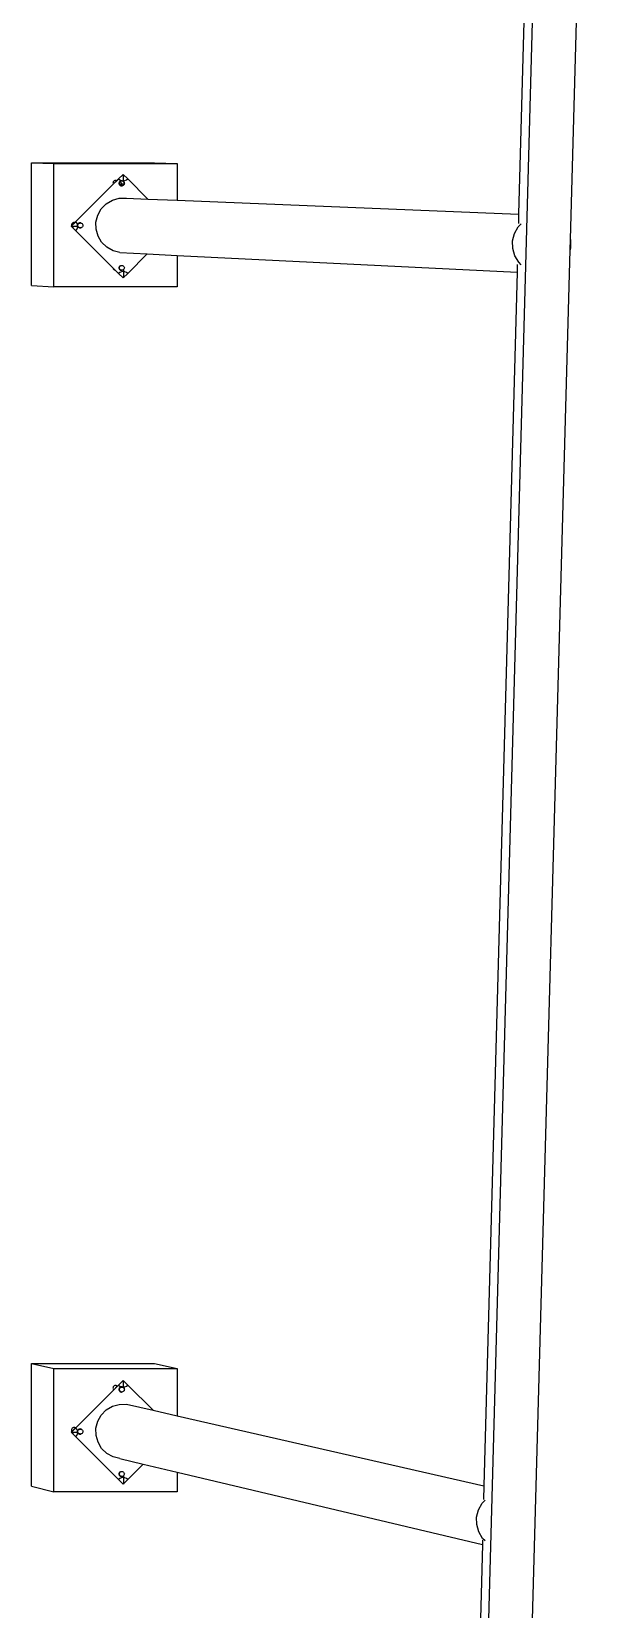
# Model space of a CAD drawing. Extents: x -1616 to 1629, y -1713 to 1708.
# Drawn here: x 1028.2 to 1121.3, y -271.9 to -15.7 of the extents above; entities that cross this region are included whole.
import ezdxf

# ---------------------------------------------------------------- set-up
doc = ezdxf.new("R2010")
doc.units = 0
doc.header["$MEASUREMENT"] = 0
doc.layers.get('0').update_dxf_attribs({"linetype": 'CONTINUOUS'})

msp = doc.modelspace()

# ---------------------------------------------------------------- linework, layer by layer
for p, q in [((1069.44, -1485.48), (1116.43, 240.58)), ((1115.66, -49.45), (1121.34, 158.03)), ((1112.66, 153.86), (1107.25, -45.32)), ((1028.2, -36.97), (1048.15, -36.97)), ((1028.2, -56.91), (1028.2, -36.97)), ((1028.2, -36.97), (1031.81, -37.1)), ((1031.81, -37.1), (1051.83, -37.1)), ((1031.81, -57.11), (1031.81, -37.1)), ((1048.15, -36.97), (1051.83, -37.1)), ((1051.83, -37.1), (1051.83, -43.05)), ((1035.38, -46.53), (1041.45, -40.46)), ((1035.41, -46.53), (1041.46, -40.47)), ((1041.42, -40.16), (1041.4, -40.27)), ((1041.4, -40.27), (1041.42, -40.38)), ((1041.46, -40.06), (1041.42, -40.16)), ((1041.42, -40.38), (1041.45, -40.46)), ((1041.45, -40.46), (1042.04, -39.86)), ((1041.45, -40.46), (1041.46, -40.47)), ((1041.46, -40.47), (1042.07, -39.86)), ((1041.53, -39.98), (1041.46, -40.06)), ((1041.61, -39.91), (1041.53, -39.98)), ((1041.71, -39.87), (1041.61, -39.91)), ((1041.82, -39.85), (1041.71, -39.87)), ((1041.93, -39.87), (1041.82, -39.85)), ((1041.82, -39.85), (1042.04, -39.86)), ((1041.95, -39.88), (1041.93, -39.87)), ((1042.04, -39.86), (1042.31, -39.6)), ((1042.04, -39.86), (1042.07, -39.86)), ((1042.07, -39.86), (1042.32, -39.61)), ((1042.31, -39.6), (1043.05, -38.86)), ((1042.31, -39.6), (1042.32, -39.61)), ((1042.31, -39.6), (1042.33, -39.6)), ((1042.32, -39.61), (1042.33, -39.6)), ((1042.33, -39.6), (1043.06, -38.87)), ((1042.33, -39.6), (1042.55, -39.77)), ((1042.4, -40.2), (1042.39, -40.31)), ((1042.39, -40.31), (1042.4, -40.42)), ((1042.44, -40.1), (1042.4, -40.2)), ((1042.41, -40.21), (1042.4, -40.32)), ((1042.4, -40.32), (1042.41, -40.43)), ((1042.4, -40.42), (1042.44, -40.52)), ((1042.45, -40.11), (1042.41, -40.21)), ((1042.41, -40.32), (1042.43, -40.21)), ((1042.43, -40.42), (1042.41, -40.32)), ((1042.41, -40.43), (1042.45, -40.53)), ((1042.43, -40.21), (1042.47, -40.12)), ((1042.47, -40.52), (1042.43, -40.42)), ((1042.51, -40.01), (1042.44, -40.1)), ((1042.44, -40.52), (1042.51, -40.6)), ((1042.52, -40.02), (1042.45, -40.11)), ((1042.45, -40.53), (1042.51, -40.6)), ((1042.46, -40.32), (1042.48, -40.22)), ((1042.48, -40.42), (1042.46, -40.32)), ((1042.47, -40.12), (1042.53, -40.03)), ((1042.52, -40.59), (1042.47, -40.52)), ((1042.48, -40.22), (1042.52, -40.12)), ((1042.52, -40.52), (1042.48, -40.42)), ((1042.6, -39.95), (1042.51, -40.01)), ((1042.52, -40.59), (1042.51, -40.6)), ((1042.51, -40.6), (1042.52, -40.61)), ((1042.52, -40.12), (1042.56, -40.06)), ((1042.55, -40.56), (1042.52, -40.52)), ((1042.52, -40.59), (1042.55, -40.56)), ((1042.53, -40.6), (1042.52, -40.59)), ((1042.52, -40.61), (1042.61, -40.68)), ((1042.52, -40.61), (1042.52, -40.61)), ((1042.53, -40.03), (1042.61, -39.97)), ((1042.53, -40.03), (1042.56, -40.06)), ((1042.61, -40.67), (1042.53, -40.6)), ((1042.55, -39.77), (1042.8, -39.87)), ((1042.55, -40.56), (1042.81, -40.31)), ((1042.58, -40.6), (1042.55, -40.56)), ((1042.56, -40.06), (1042.58, -40.04)), ((1042.56, -40.06), (1042.81, -40.31)), ((1042.58, -40.04), (1042.67, -39.97)), ((1042.67, -40.67), (1042.58, -40.6)), ((1042.7, -39.91), (1042.6, -39.95)), ((1042.61, -39.97), (1042.71, -39.93)), ((1042.71, -40.71), (1042.61, -40.67)), ((1042.61, -40.68), (1042.71, -40.72)), ((1042.67, -39.97), (1042.76, -39.93)), ((1042.76, -40.71), (1042.67, -40.67)), ((1042.81, -39.89), (1042.7, -39.91)), ((1042.71, -39.93), (1042.82, -39.92)), ((1042.82, -40.72), (1042.71, -40.71)), ((1042.71, -40.72), (1042.82, -40.73)), ((1042.76, -39.93), (1042.85, -39.92)), ((1042.83, -40.72), (1042.76, -40.71)), ((1042.8, -39.87), (1043.08, -39.91)), ((1042.91, -39.91), (1042.81, -39.89)), ((1043.1, -40.6), (1042.81, -40.31)), ((1042.82, -39.92), (1042.87, -39.92)), ((1042.82, -39.92), (1042.85, -39.92)), ((1042.82, -40.72), (1042.82, -40.32)), ((1042.82, -40.72), (1042.87, -40.72)), ((1042.83, -40.72), (1042.82, -40.72)), ((1042.82, -40.73), (1042.92, -40.72)), ((1042.82, -40.72), (1042.82, -40.72)), ((1042.82, -40.73), (1042.82, -40.72)), ((1042.92, -40.71), (1042.83, -40.72)), ((1042.87, -40.72), (1042.83, -40.72)), ((1042.85, -39.92), (1042.92, -39.93)), ((1042.85, -39.92), (1042.87, -39.92)), ((1042.87, -39.92), (1042.97, -39.93)), ((1042.97, -40.71), (1042.87, -40.72)), ((1043.01, -39.95), (1042.91, -39.91)), ((1042.92, -39.93), (1043.02, -39.97)), ((1043.01, -40.67), (1042.92, -40.71)), ((1042.92, -40.72), (1043.02, -40.68)), ((1042.97, -39.93), (1043.02, -39.95)), ((1043.07, -40.67), (1042.97, -40.71)), ((1043.02, -39.95), (1043.01, -39.95)), ((1043.1, -40.6), (1043.01, -40.67)), ((1043.1, -40.01), (1043.02, -39.95)), ((1043.02, -39.95), (1043.07, -39.97)), ((1043.02, -39.97), (1043.1, -40.03)), ((1043.02, -40.68), (1043.11, -40.61)), ((1043.05, -38.86), (1043.06, -38.87)), ((1043.05, -38.86), (1043.08, -38.86)), ((1043.06, -38.87), (1043.08, -38.86)), ((1043.07, -39.97), (1043.15, -40.04)), ((1043.15, -40.6), (1043.07, -40.67)), ((1043.08, -38.86), (1043.82, -39.6)), ((1043.08, -38.86), (1043.08, -39.9)), ((1043.08, -39.91), (1043.35, -39.87)), ((1043.17, -40.1), (1043.1, -40.01)), ((1043.1, -40.03), (1043.16, -40.12)), ((1043.1, -40.6), (1043.17, -40.52)), ((1043.18, -40.11), (1043.11, -40.02)), ((1043.11, -40.61), (1043.18, -40.53)), ((1043.15, -40.04), (1043.21, -40.12)), ((1043.21, -40.52), (1043.15, -40.6)), ((1043.16, -40.12), (1043.2, -40.21)), ((1043.21, -40.2), (1043.17, -40.1)), ((1043.17, -40.52), (1043.2, -40.43)), ((1043.22, -40.21), (1043.18, -40.11)), ((1043.18, -40.53), (1043.22, -40.43)), ((1043.2, -40.21), (1043.22, -40.32)), ((1043.22, -40.32), (1043.2, -40.42)), ((1043.2, -40.42), (1043.21, -40.42)), ((1043.2, -40.43), (1043.2, -40.42)), ((1043.21, -40.12), (1043.25, -40.22)), ((1043.22, -40.31), (1043.21, -40.2)), ((1043.21, -40.42), (1043.22, -40.31)), ((1043.25, -40.42), (1043.21, -40.52)), ((1043.23, -40.32), (1043.22, -40.21)), ((1043.22, -40.43), (1043.23, -40.32)), ((1043.22, -40.43), (1043.22, -40.43)), ((1043.25, -40.22), (1043.27, -40.32)), ((1043.27, -40.32), (1043.25, -40.42)), ((1043.35, -39.87), (1043.6, -39.77)), ((1043.6, -39.77), (1043.82, -39.6)), ((1043.82, -39.6), (1047.08, -42.86)), ((1040.32, -43.64), (1041.32, -43.04)), ((1041.32, -43.04), (1042.44, -42.73)), ((1042.44, -42.73), (1043.6, -42.72)), ((1043.6, -42.72), (1047.08, -42.86)), ((1047.08, -42.86), (1051.83, -43.05)), ((1051.83, -43.05), (1107.25, -45.32)), ((1038.66, -46.61), (1038.94, -45.48)), ((1038.94, -45.48), (1039.51, -44.47)), ((1039.51, -44.47), (1040.32, -43.64)), ((1107.25, -45.32), (1107.21, -46.85)), ((1034.64, -47.27), (1034.7, -47.21)), ((1035.38, -48.01), (1034.64, -47.27)), ((1034.64, -47.27), (1034.66, -47.27)), ((1034.66, -47.27), (1034.71, -47.23)), ((1035.41, -48.01), (1034.66, -47.27)), ((1034.66, -47.27), (1035.67, -47.27)), ((1034.7, -47), (1034.68, -47.1)), ((1034.68, -47.1), (1034.7, -47.21)), ((1034.7, -47.21), (1035.21, -46.7)), ((1034.74, -46.9), (1034.7, -47)), ((1034.71, -47.23), (1034.7, -47.21)), ((1034.7, -47.21), (1034.7, -47.21)), ((1034.71, -47.23), (1035.22, -46.71)), ((1034.81, -46.81), (1034.74, -46.9)), ((1034.89, -46.74), (1034.81, -46.81)), ((1034.99, -46.7), (1034.89, -46.74)), ((1035.1, -46.69), (1034.99, -46.7)), ((1035.21, -46.7), (1035.1, -46.69)), ((1035.1, -46.69), (1035.21, -46.69)), ((1035.21, -46.69), (1035.38, -46.53)), ((1035.21, -46.69), (1035.24, -46.69)), ((1035.21, -46.7), (1035.21, -46.69)), ((1035.22, -46.71), (1035.21, -46.7)), ((1035.21, -46.7), (1035.21, -46.7)), ((1035.22, -46.71), (1035.24, -46.69)), ((1035.24, -46.69), (1035.39, -46.54)), ((1035.39, -46.54), (1035.38, -46.53)), ((1035.38, -46.53), (1035.41, -46.53)), ((1035.38, -48.01), (1035.41, -48.01)), ((1041.41, -54.04), (1035.38, -48.01)), ((1035.39, -46.54), (1035.41, -46.53)), ((1035.57, -46.74), (1035.41, -46.53)), ((1035.41, -48.01), (1035.57, -47.79)), ((1042.33, -54.94), (1035.41, -48.01)), ((1035.68, -47), (1035.57, -46.74)), ((1035.57, -47.79), (1035.68, -47.54)), ((1035.66, -47.04), (1035.65, -47.14)), ((1035.65, -47.14), (1035.66, -47.25)), ((1035.71, -46.94), (1035.66, -47.04)), ((1035.66, -47.15), (1035.68, -47.04)), ((1035.68, -47.25), (1035.66, -47.15)), ((1035.66, -47.25), (1035.67, -47.27)), ((1035.67, -47.27), (1035.68, -47.27)), ((1035.67, -47.27), (1035.71, -47.35)), ((1035.72, -46.94), (1035.68, -47.03)), ((1035.68, -47.03), (1035.68, -47)), ((1035.71, -47.27), (1035.68, -47.03)), ((1035.68, -47.03), (1035.68, -47.04)), ((1035.68, -47.25), (1035.68, -47.26)), ((1035.68, -47.25), (1035.71, -47.32)), ((1035.68, -47.26), (1035.71, -47.32)), ((1035.68, -47.27), (1035.69, -47.27)), ((1035.68, -47.54), (1035.71, -47.32)), ((1035.69, -47.27), (1035.71, -47.27)), ((1035.77, -46.85), (1035.71, -46.94)), ((1035.71, -47.15), (1035.73, -47.04)), ((1035.73, -47.25), (1035.71, -47.15)), ((1035.71, -47.32), (1035.71, -47.27)), ((1035.71, -47.32), (1035.72, -47.36)), ((1035.72, -47.35), (1035.71, -47.32)), ((1035.71, -47.32), (1035.71, -47.32)), ((1035.71, -47.35), (1035.76, -47.43)), ((1035.72, -46.94), (1035.78, -46.86)), ((1035.77, -47.42), (1035.72, -47.35)), ((1035.72, -47.36), (1035.78, -47.44)), ((1035.73, -47.04), (1035.77, -46.95)), ((1035.77, -47.35), (1035.73, -47.25)), ((1035.76, -47.43), (1035.77, -47.43)), ((1035.77, -46.95), (1035.81, -46.89)), ((1035.8, -47.39), (1035.77, -47.35)), ((1035.77, -47.42), (1035.8, -47.39)), ((1035.78, -47.43), (1035.77, -47.42)), ((1035.77, -47.43), (1035.77, -47.44)), ((1035.77, -47.44), (1035.86, -47.51)), ((1035.87, -46.79), (1035.78, -46.85)), ((1035.78, -46.86), (1035.86, -46.8)), ((1035.78, -46.85), (1035.78, -46.86)), ((1035.78, -46.86), (1035.81, -46.89)), ((1035.86, -47.49), (1035.78, -47.43)), ((1035.78, -47.44), (1035.87, -47.51)), ((1035.83, -47.43), (1035.8, -47.39)), ((1035.81, -46.89), (1035.83, -46.86)), ((1035.83, -46.86), (1035.92, -46.8)), ((1035.92, -47.5), (1035.83, -47.43)), ((1035.86, -46.8), (1035.96, -46.76)), ((1035.96, -47.53), (1035.86, -47.49)), ((1035.86, -47.51), (1035.96, -47.55)), ((1035.97, -46.75), (1035.87, -46.79)), ((1035.97, -47.55), (1035.87, -47.51)), ((1035.92, -46.8), (1036.01, -46.76)), ((1036.01, -47.54), (1035.92, -47.5)), ((1035.96, -46.76), (1036.07, -46.74)), ((1036.07, -47.55), (1035.96, -47.53)), ((1035.96, -47.55), (1035.96, -47.55)), ((1035.96, -47.55), (1036.07, -47.56)), ((1036.08, -46.73), (1035.97, -46.75)), ((1035.97, -47.55), (1036.08, -47.56)), ((1036.01, -46.76), (1036.1, -46.75)), ((1036.08, -47.54), (1036.01, -47.54)), ((1036.07, -46.74), (1036.12, -46.74)), ((1036.07, -46.74), (1036.1, -46.75)), ((1036.08, -47.54), (1036.07, -47.55)), ((1036.07, -47.55), (1036.07, -47.54)), ((1036.07, -47.55), (1036.12, -47.55)), ((1036.07, -47.55), (1036.07, -47.55)), ((1036.07, -47.56), (1036.17, -47.55)), ((1036.07, -47.56), (1036.07, -47.55)), ((1036.19, -46.75), (1036.08, -46.73)), ((1036.12, -47.55), (1036.08, -47.54)), ((1036.08, -47.56), (1036.19, -47.55)), ((1036.1, -46.75), (1036.12, -46.74)), ((1036.12, -46.74), (1036.22, -46.76)), ((1036.22, -47.54), (1036.12, -47.55)), ((1036.17, -47.55), (1036.19, -47.54)), ((1036.22, -46.76), (1036.19, -46.75)), ((1036.19, -47.55), (1036.29, -47.51)), ((1036.22, -46.76), (1036.32, -46.8)), ((1036.22, -46.76), (1036.22, -46.76)), ((1036.29, -47.51), (1036.22, -47.54)), ((1036.32, -47.5), (1036.29, -47.51)), ((1036.29, -47.51), (1036.29, -47.51)), ((1036.32, -46.8), (1036.4, -46.86)), ((1036.4, -47.43), (1036.32, -47.5)), ((1036.4, -46.86), (1036.46, -46.95)), ((1036.46, -47.35), (1036.4, -47.43)), ((1036.46, -46.95), (1036.5, -47.04)), ((1036.5, -47.25), (1036.46, -47.35)), ((1036.5, -47.04), (1036.52, -47.15)), ((1036.52, -47.15), (1036.5, -47.25)), ((1038.67, -47.77), (1038.66, -46.61)), ((1038.99, -48.89), (1038.67, -47.77)), ((1106.28, -49.64), (1106.58, -48.44)), ((1106.58, -48.44), (1107.19, -47.37)), ((1107.19, -47.37), (1107.67, -46.87)), ((1039.58, -49.89), (1038.99, -48.89)), ((1040.41, -50.7), (1039.58, -49.89)), ((1041.42, -51.27), (1040.41, -50.7)), ((1087.82, -1065.33), (1115.61, -51.09)), ((1106.29, -50.88), (1106.28, -49.64)), ((1106.63, -52.07), (1106.29, -50.88)), ((1115.61, -51.09), (1115.66, -49.45)), ((1115.69, -50.76), (1115.61, -51.09)), ((1115.66, -49.45), (1115.68, -49.53)), ((1115.68, -49.53), (1115.69, -50.76)), ((1042.55, -51.56), (1041.42, -51.27)), ((1042.51, -53.74), (1042.44, -53.83)), ((1042.46, -53.83), (1042.52, -53.75)), ((1042.51, -53.84), (1042.57, -53.75)), ((1042.52, -53.75), (1042.6, -53.69)), ((1042.55, -51.56), (1046.98, -51.78)), ((1042.57, -53.75), (1042.66, -53.69)), ((1042.6, -53.69), (1042.7, -53.65)), ((1042.66, -53.69), (1042.75, -53.65)), ((1042.7, -53.65), (1042.81, -53.63)), ((1042.75, -53.65), (1042.84, -53.64)), ((1042.81, -53.63), (1042.84, -53.64)), ((1042.81, -53.63), (1042.86, -53.63)), ((1042.84, -53.64), (1042.86, -53.63)), ((1042.86, -53.63), (1042.96, -53.65)), ((1042.96, -53.65), (1043.06, -53.69)), ((1043.06, -53.69), (1043.14, -53.75)), ((1043.14, -53.75), (1043.2, -53.84)), ((1046.98, -51.78), (1043.82, -54.94)), ((1046.98, -51.78), (1051.83, -52.01)), ((1051.83, -52.01), (1051.83, -57.11)), ((1051.83, -52.01), (1106.99, -54.74)), ((1107.26, -53.14), (1106.63, -52.07)), ((1107.02, -53.51), (1106.99, -54.74)), ((1107.67, -53.54), (1107.26, -53.14)), ((1041.41, -54.04), (1041.42, -54.09)), ((1041.76, -54.39), (1041.41, -54.04)), ((1041.42, -54.09), (1041.46, -54.19)), ((1041.46, -54.19), (1041.53, -54.28)), ((1041.53, -54.28), (1041.61, -54.34)), ((1041.61, -54.34), (1041.71, -54.38)), ((1041.71, -54.38), (1041.76, -54.39)), ((1042.31, -54.94), (1041.76, -54.39)), ((1043.05, -55.68), (1042.31, -54.94)), ((1042.31, -54.94), (1042.33, -54.94)), ((1042.55, -54.77), (1042.33, -54.94)), ((1043.08, -55.68), (1042.33, -54.94)), ((1042.4, -53.93), (1042.39, -54.03)), ((1042.39, -54.03), (1042.4, -54.14)), ((1042.44, -53.83), (1042.4, -53.93)), ((1042.4, -54.03), (1042.42, -53.93)), ((1042.42, -54.14), (1042.4, -54.03)), ((1042.4, -54.14), (1042.44, -54.24)), ((1042.42, -53.93), (1042.46, -53.83)), ((1042.46, -54.24), (1042.42, -54.14)), ((1042.44, -54.24), (1042.51, -54.33)), ((1042.45, -54.04), (1042.47, -53.93)), ((1042.47, -54.14), (1042.45, -54.04)), ((1042.52, -54.32), (1042.46, -54.24)), ((1042.47, -53.93), (1042.51, -53.84)), ((1042.51, -54.24), (1042.47, -54.14)), ((1042.57, -54.32), (1042.51, -54.24)), ((1042.51, -54.33), (1042.6, -54.39)), ((1042.6, -54.38), (1042.52, -54.32)), ((1042.8, -54.67), (1042.55, -54.77)), ((1042.66, -54.39), (1042.57, -54.32)), ((1042.7, -54.42), (1042.6, -54.38)), ((1042.6, -54.39), (1042.7, -54.44)), ((1042.75, -54.43), (1042.66, -54.39)), ((1042.81, -54.44), (1042.7, -54.42)), ((1042.7, -54.44), (1042.81, -54.45)), ((1042.82, -54.43), (1042.75, -54.43)), ((1043.08, -54.63), (1042.8, -54.67)), ((1042.82, -54.43), (1042.81, -54.44)), ((1042.81, -54.44), (1042.81, -54.43)), ((1042.81, -54.44), (1042.86, -54.44)), ((1042.81, -54.45), (1042.91, -54.44)), ((1042.81, -54.45), (1042.81, -54.44)), ((1042.86, -54.44), (1042.82, -54.43)), ((1042.93, -54.43), (1042.86, -54.44)), ((1042.91, -54.44), (1042.93, -54.43)), ((1042.96, -54.43), (1042.93, -54.43)), ((1043.06, -54.39), (1042.96, -54.43)), ((1043.05, -55.68), (1043.08, -55.68)), ((1043.14, -54.32), (1043.06, -54.39)), ((1043.35, -54.67), (1043.08, -54.63)), ((1043.82, -54.94), (1043.08, -55.68)), ((1043.1, -54.35), (1043.1, -55.68)), ((1043.2, -54.24), (1043.14, -54.32)), ((1043.2, -53.84), (1043.24, -53.93)), ((1043.24, -54.14), (1043.2, -54.24)), ((1043.24, -53.93), (1043.26, -54.04)), ((1043.26, -54.04), (1043.24, -54.14)), ((1043.6, -54.77), (1043.35, -54.67)), ((1043.82, -54.94), (1043.6, -54.77)), ((1106.99, -54.74), (1101.63, -251.85)), ((1028.2, -56.91), (1031.81, -57.11)), ((1051.83, -57.11), (1031.81, -57.11)), ((1028.2, -231.97), (1048.15, -231.97)), ((1028.2, -251.91), (1028.2, -231.97)), ((1028.2, -231.97), (1031.81, -232.78)), ((1031.81, -232.78), (1051.83, -232.78)), ((1031.81, -252.79), (1031.81, -232.78)), ((1048.15, -231.97), (1051.83, -232.78)), ((1051.83, -232.78), (1051.83, -240.46)), ((1041.53, -235.66), (1041.46, -235.74)), ((1041.61, -235.59), (1041.53, -235.66)), ((1041.53, -236.24), (1042.11, -235.66)), ((1041.54, -236.26), (1042.13, -235.67)), ((1041.71, -235.55), (1041.61, -235.59)), ((1041.82, -235.54), (1041.71, -235.55)), ((1041.93, -235.55), (1041.82, -235.54)), ((1042.03, -235.59), (1041.93, -235.55)), ((1041.93, -235.55), (1042.17, -235.6)), ((1042.11, -235.66), (1042.03, -235.59)), ((1042.11, -235.66), (1042.17, -235.6)), ((1042.13, -235.67), (1042.11, -235.66)), ((1042.11, -235.66), (1042.11, -235.66)), ((1042.13, -235.67), (1042.19, -235.61)), ((1042.17, -235.6), (1042.31, -235.46)), ((1042.17, -235.6), (1042.19, -235.61)), ((1042.19, -235.61), (1042.33, -235.47)), ((1042.31, -235.46), (1043.05, -234.72)), ((1042.31, -235.46), (1042.33, -235.47)), ((1042.31, -235.46), (1042.33, -235.47)), ((1042.33, -235.47), (1043.07, -234.73)), ((1042.33, -235.47), (1042.55, -235.63)), ((1042.33, -235.47), (1042.33, -235.47)), ((1042.55, -235.63), (1042.8, -235.74)), ((1042.8, -235.74), (1043.08, -235.77)), ((1043.05, -234.72), (1043.07, -234.73)), ((1043.05, -234.72), (1043.08, -234.72)), ((1043.07, -234.73), (1043.08, -234.72)), ((1043.08, -234.72), (1043.82, -235.47)), ((1043.08, -234.72), (1043.08, -235.77)), ((1043.08, -235.77), (1043.35, -235.74)), ((1043.35, -235.74), (1043.6, -235.63)), ((1043.6, -235.63), (1043.82, -235.47)), ((1043.82, -235.47), (1047.92, -239.57)), ((1035.38, -242.39), (1041.53, -236.24)), ((1035.41, -242.39), (1041.54, -236.26)), ((1041.42, -235.84), (1041.4, -235.95)), ((1041.4, -235.95), (1041.42, -236.06)), ((1041.46, -235.74), (1041.42, -235.84)), ((1041.42, -236.06), (1041.46, -236.16)), ((1041.46, -236.16), (1041.53, -236.24)), ((1041.53, -236.24), (1041.53, -236.25)), ((1041.53, -236.25), (1041.54, -236.26)), ((1042.4, -236.07), (1042.39, -236.17)), ((1042.39, -236.17), (1042.4, -236.28)), ((1042.44, -235.97), (1042.4, -236.07)), ((1042.41, -236.08), (1042.4, -236.18)), ((1042.4, -236.18), (1042.41, -236.29)), ((1042.4, -236.28), (1042.44, -236.38)), ((1042.45, -235.98), (1042.41, -236.08)), ((1042.41, -236.18), (1042.43, -236.08)), ((1042.43, -236.29), (1042.41, -236.18)), ((1042.41, -236.29), (1042.45, -236.39)), ((1042.43, -236.08), (1042.47, -235.98)), ((1042.47, -236.39), (1042.43, -236.29)), ((1042.51, -235.88), (1042.44, -235.97)), ((1042.44, -236.38), (1042.51, -236.47)), ((1042.52, -235.89), (1042.45, -235.98)), ((1042.45, -236.39), (1042.51, -236.47)), ((1042.46, -236.2), (1042.48, -236.09)), ((1042.48, -236.3), (1042.46, -236.2)), ((1042.47, -235.98), (1042.53, -235.9)), ((1042.52, -236.46), (1042.47, -236.39)), ((1042.48, -236.09), (1042.52, -236)), ((1042.52, -236.4), (1042.48, -236.3)), ((1042.6, -235.81), (1042.51, -235.88)), ((1042.52, -236.46), (1042.51, -236.47)), ((1042.51, -236.47), (1042.52, -236.47)), ((1042.52, -236), (1042.56, -235.93)), ((1042.55, -236.43), (1042.52, -236.4)), ((1042.52, -236.46), (1042.55, -236.43)), ((1042.53, -236.47), (1042.52, -236.46)), ((1042.52, -236.47), (1042.52, -236.48)), ((1042.52, -236.48), (1042.61, -236.55)), ((1042.53, -235.9), (1042.61, -235.84)), ((1042.53, -235.9), (1042.56, -235.93)), ((1042.61, -236.53), (1042.53, -236.47)), ((1042.58, -236.48), (1042.55, -236.43)), ((1042.56, -235.93), (1042.58, -235.91)), ((1042.58, -235.91), (1042.67, -235.85)), ((1042.67, -236.54), (1042.58, -236.48)), ((1042.7, -235.77), (1042.6, -235.81)), ((1042.61, -235.84), (1042.71, -235.8)), ((1042.71, -236.57), (1042.61, -236.53)), ((1042.61, -236.55), (1042.71, -236.59)), ((1042.67, -235.85), (1042.76, -235.81)), ((1042.74, -236.58), (1042.67, -236.54)), ((1042.81, -235.76), (1042.7, -235.77)), ((1042.71, -235.8), (1042.82, -235.78)), ((1042.71, -236.57), (1042.76, -236.58)), ((1042.74, -236.58), (1042.71, -236.57)), ((1042.71, -236.59), (1042.82, -236.6)), ((1042.76, -236.58), (1042.74, -236.58)), ((1042.76, -235.81), (1042.87, -235.79)), ((1042.87, -236.6), (1042.76, -236.58)), ((1042.91, -235.77), (1042.81, -235.76)), ((1042.82, -235.78), (1042.92, -235.8)), ((1042.82, -236.6), (1042.82, -236.59)), ((1042.82, -236.6), (1042.85, -236.6)), ((1042.87, -235.79), (1042.94, -235.8)), ((1042.97, -236.58), (1042.87, -236.6)), ((1043.01, -235.81), (1042.91, -235.77)), ((1042.92, -235.8), (1042.94, -235.8)), ((1042.92, -235.8), (1042.97, -235.81)), ((1042.94, -235.8), (1042.97, -235.81)), ((1042.97, -235.81), (1043.05, -235.84)), ((1043.07, -236.54), (1042.97, -236.58)), ((1043.05, -235.84), (1043.01, -235.81)), ((1043.05, -235.84), (1043.07, -235.85)), ((1043.07, -235.85), (1043.15, -235.91)), ((1043.15, -236.48), (1043.07, -236.54)), ((1043.15, -235.91), (1043.21, -236)), ((1043.21, -236.4), (1043.15, -236.48)), ((1043.21, -236), (1043.25, -236.09)), ((1043.25, -236.3), (1043.21, -236.4)), ((1043.25, -236.09), (1043.27, -236.2)), ((1043.27, -236.2), (1043.25, -236.3)), ((1038.94, -241.35), (1039.51, -240.34)), ((1039.51, -240.34), (1040.32, -239.51)), ((1040.32, -239.51), (1041.32, -238.91)), ((1041.32, -238.91), (1042.44, -238.6)), ((1042.44, -238.6), (1043.6, -238.58)), ((1043.6, -238.58), (1047.92, -239.57)), ((1047.92, -239.57), (1051.83, -240.46)), ((1051.83, -240.46), (1101.63, -251.85)), ((1034.64, -243.13), (1034.76, -243.01)), ((1035.38, -243.87), (1034.64, -243.13)), ((1034.64, -243.13), (1034.66, -243.14)), ((1034.66, -243.14), (1034.77, -243.03)), ((1035.41, -243.88), (1034.66, -243.14)), ((1034.66, -243.14), (1035.67, -243.14)), ((1034.7, -242.68), (1034.68, -242.79)), ((1034.68, -242.79), (1034.7, -242.89)), ((1034.74, -242.58), (1034.7, -242.68)), ((1034.7, -242.89), (1034.74, -242.99)), ((1034.81, -242.49), (1034.74, -242.58)), ((1034.74, -242.99), (1034.76, -243.01)), ((1034.76, -243.01), (1035.33, -242.44)), ((1034.76, -243.01), (1034.77, -243.03)), ((1034.77, -243.03), (1035.35, -242.45)), ((1034.89, -242.43), (1034.81, -242.49)), ((1034.99, -242.38), (1034.89, -242.43)), ((1035.1, -242.37), (1034.99, -242.38)), ((1035.21, -242.38), (1035.1, -242.37)), ((1035.31, -242.43), (1035.21, -242.38)), ((1035.21, -242.38), (1035.35, -242.42)), ((1035.33, -242.44), (1035.31, -242.43)), ((1035.33, -242.44), (1035.35, -242.42)), ((1035.35, -242.45), (1035.33, -242.44)), ((1035.35, -242.42), (1035.38, -242.39)), ((1035.35, -242.42), (1035.38, -242.42)), ((1035.35, -242.45), (1035.38, -242.42)), ((1035.39, -242.41), (1035.38, -242.39)), ((1035.38, -242.39), (1035.41, -242.39)), ((1035.38, -242.42), (1035.39, -242.41)), ((1035.39, -242.41), (1035.41, -242.39)), ((1035.57, -242.61), (1035.41, -242.39)), ((1035.68, -242.86), (1035.57, -242.61)), ((1035.57, -243.66), (1035.68, -243.41)), ((1035.66, -242.9), (1035.65, -243.01)), ((1035.65, -243.01), (1035.66, -243.12)), ((1035.71, -242.8), (1035.66, -242.9)), ((1035.66, -243.02), (1035.68, -242.91)), ((1035.68, -243.12), (1035.66, -243.02)), ((1035.66, -243.12), (1035.67, -243.14)), ((1035.67, -243.14), (1035.68, -243.14)), ((1035.67, -243.14), (1035.71, -243.22)), ((1035.72, -242.81), (1035.68, -242.9)), ((1035.68, -242.9), (1035.68, -242.86)), ((1035.71, -243.14), (1035.68, -242.9)), ((1035.68, -242.9), (1035.68, -242.91)), ((1035.68, -243.12), (1035.68, -243.12)), ((1035.68, -243.12), (1035.71, -243.19)), ((1035.68, -243.12), (1035.71, -243.19)), ((1035.68, -243.14), (1035.69, -243.14)), ((1035.68, -243.41), (1035.71, -243.19)), ((1035.69, -243.14), (1035.71, -243.14)), ((1035.77, -242.72), (1035.71, -242.8)), ((1035.71, -243.02), (1035.73, -242.92)), ((1035.73, -243.13), (1035.71, -243.02)), ((1035.71, -243.19), (1035.71, -243.14)), ((1035.71, -243.19), (1035.72, -243.22)), ((1035.72, -243.21), (1035.71, -243.19)), ((1035.71, -243.19), (1035.71, -243.19)), ((1035.71, -243.22), (1035.76, -243.29)), ((1035.72, -242.81), (1035.78, -242.73)), ((1035.77, -243.28), (1035.72, -243.21)), ((1035.72, -243.22), (1035.78, -243.31)), ((1035.73, -242.92), (1035.77, -242.82)), ((1035.77, -243.22), (1035.73, -243.13)), ((1035.76, -243.29), (1035.77, -243.3)), ((1035.77, -242.82), (1035.82, -242.76)), ((1035.8, -243.26), (1035.77, -243.22)), ((1035.77, -243.28), (1035.8, -243.26)), ((1035.78, -243.3), (1035.77, -243.28)), ((1035.77, -243.3), (1035.77, -243.31)), ((1035.77, -243.31), (1035.86, -243.37)), ((1035.87, -242.65), (1035.78, -242.72)), ((1035.78, -242.73), (1035.86, -242.66)), ((1035.78, -242.72), (1035.78, -242.73)), ((1035.78, -242.73), (1035.82, -242.76)), ((1035.86, -243.36), (1035.78, -243.3)), ((1035.78, -243.31), (1035.87, -243.38)), ((1035.83, -243.31), (1035.8, -243.26)), ((1035.82, -242.76), (1035.83, -242.74)), ((1035.83, -242.74), (1035.92, -242.68)), ((1035.92, -243.37), (1035.83, -243.31)), ((1035.86, -242.66), (1035.96, -242.62)), ((1035.96, -243.4), (1035.86, -243.36)), ((1035.86, -243.37), (1035.96, -243.41)), ((1035.97, -242.61), (1035.87, -242.65)), ((1035.97, -243.42), (1035.87, -243.38)), ((1035.92, -242.68), (1036.01, -242.64)), ((1035.99, -243.4), (1035.92, -243.37)), ((1035.96, -242.62), (1036.07, -242.61)), ((1035.96, -243.4), (1036.01, -243.41)), ((1035.99, -243.4), (1035.96, -243.4)), ((1035.96, -243.41), (1035.96, -243.41)), ((1035.96, -243.41), (1036.07, -243.43)), ((1036.08, -242.6), (1035.97, -242.61)), ((1035.97, -243.42), (1036.08, -243.43)), ((1036.01, -243.41), (1035.99, -243.4)), ((1036.01, -242.64), (1036.12, -242.62)), ((1036.12, -243.43), (1036.01, -243.41)), ((1036.07, -242.61), (1036.17, -242.62)), ((1036.07, -243.43), (1036.1, -243.42)), ((1036.07, -243.43), (1036.07, -243.42)), ((1036.19, -242.61), (1036.08, -242.6)), ((1036.08, -243.43), (1036.19, -243.42)), ((1036.12, -242.62), (1036.19, -242.63)), ((1036.19, -243.42), (1036.12, -243.43)), ((1036.17, -242.62), (1036.19, -242.63)), ((1036.17, -242.62), (1036.22, -242.64)), ((1036.29, -242.65), (1036.19, -242.61)), ((1036.19, -242.63), (1036.22, -242.64)), ((1036.22, -243.41), (1036.19, -243.42)), ((1036.19, -243.42), (1036.19, -243.42)), ((1036.22, -242.64), (1036.31, -242.67)), ((1036.32, -243.37), (1036.22, -243.41)), ((1036.31, -242.67), (1036.29, -242.65)), ((1036.31, -242.67), (1036.32, -242.68)), ((1036.32, -242.68), (1036.4, -242.74)), ((1036.4, -243.31), (1036.32, -243.37)), ((1036.4, -242.74), (1036.46, -242.82)), ((1036.46, -243.22), (1036.4, -243.31)), ((1036.46, -242.82), (1036.5, -242.92)), ((1036.5, -243.13), (1036.46, -243.22)), ((1036.5, -242.92), (1036.52, -243.02)), ((1036.52, -243.02), (1036.5, -243.13)), ((1038.66, -242.48), (1038.94, -241.35)), ((1038.67, -243.64), (1038.66, -242.48)), ((1035.38, -243.87), (1035.41, -243.88)), ((1042.31, -250.8), (1035.38, -243.87)), ((1035.41, -243.88), (1035.57, -243.66)), ((1042.33, -250.81), (1035.41, -243.88)), ((1038.99, -244.76), (1038.67, -243.64)), ((1039.58, -245.76), (1038.99, -244.76)), ((1040.41, -246.57), (1039.58, -245.76)), ((1041.42, -247.14), (1040.41, -246.57)), ((1042.55, -247.42), (1041.42, -247.14)), ((1042.55, -247.42), (1046.31, -248.32)), ((1046.31, -248.32), (1043.82, -250.81)), ((1046.31, -248.32), (1051.83, -249.62)), ((1043.05, -251.54), (1042.31, -250.8)), ((1042.31, -250.8), (1042.33, -250.81)), ((1042.55, -250.64), (1042.33, -250.81)), ((1043.08, -251.55), (1042.33, -250.81)), ((1042.4, -249.79), (1042.39, -249.9)), ((1042.39, -249.9), (1042.4, -250.01)), ((1042.44, -249.69), (1042.4, -249.79)), ((1042.4, -249.9), (1042.42, -249.8)), ((1042.42, -250.01), (1042.4, -249.9)), ((1042.4, -250.01), (1042.44, -250.11)), ((1042.42, -249.8), (1042.46, -249.7)), ((1042.46, -250.1), (1042.42, -250.01)), ((1042.51, -249.61), (1042.44, -249.69)), ((1042.44, -250.11), (1042.51, -250.2)), ((1042.45, -249.91), (1042.47, -249.81)), ((1042.47, -250.02), (1042.45, -249.91)), ((1042.46, -249.7), (1042.52, -249.62)), ((1042.52, -250.19), (1042.46, -250.1)), ((1042.47, -249.81), (1042.51, -249.71)), ((1042.51, -250.11), (1042.47, -250.02)), ((1042.51, -249.71), (1042.57, -249.63)), ((1042.57, -250.2), (1042.51, -250.11)), ((1042.51, -250.2), (1042.6, -250.26)), ((1042.52, -249.62), (1042.6, -249.55)), ((1042.6, -250.25), (1042.52, -250.19)), ((1042.8, -250.53), (1042.55, -250.64)), ((1042.57, -249.63), (1042.66, -249.57)), ((1042.66, -250.26), (1042.57, -250.2)), ((1042.6, -249.55), (1042.7, -249.51)), ((1042.7, -250.29), (1042.6, -250.25)), ((1042.6, -250.26), (1042.7, -250.3)), ((1042.66, -249.57), (1042.75, -249.53)), ((1042.73, -250.29), (1042.66, -250.26)), ((1042.7, -249.51), (1042.81, -249.5)), ((1042.7, -250.29), (1042.75, -250.3)), ((1042.73, -250.29), (1042.7, -250.29)), ((1042.7, -250.3), (1042.81, -250.32)), ((1042.75, -250.3), (1042.73, -250.29)), ((1042.75, -249.53), (1042.86, -249.51)), ((1042.84, -250.31), (1042.75, -250.3)), ((1043.08, -250.5), (1042.8, -250.53)), ((1042.81, -249.5), (1042.91, -249.51)), ((1042.81, -250.32), (1042.84, -250.31)), ((1042.81, -250.32), (1042.81, -250.31)), ((1042.86, -250.32), (1042.84, -250.31)), ((1042.86, -249.51), (1042.93, -249.52)), ((1042.96, -250.3), (1042.86, -250.32)), ((1042.91, -249.51), (1042.93, -249.52)), ((1042.91, -249.51), (1042.96, -249.53)), ((1042.93, -249.52), (1042.96, -249.53)), ((1042.96, -249.53), (1043.06, -249.57)), ((1043.06, -250.26), (1042.96, -250.3)), ((1043.06, -249.57), (1043.14, -249.63)), ((1043.14, -250.2), (1043.06, -250.26)), ((1043.35, -250.53), (1043.08, -250.5)), ((1043.82, -250.81), (1043.08, -251.55)), ((1043.1, -250.23), (1043.1, -251.55)), ((1043.14, -249.63), (1043.2, -249.71)), ((1043.2, -250.11), (1043.14, -250.2)), ((1043.2, -249.71), (1043.24, -249.81)), ((1043.24, -250.02), (1043.2, -250.11)), ((1043.24, -249.81), (1043.26, -249.91)), ((1043.26, -249.91), (1043.24, -250.02)), ((1043.6, -250.64), (1043.35, -250.53)), ((1043.82, -250.81), (1043.6, -250.64)), ((1051.83, -249.62), (1051.83, -252.79)), ((1051.83, -249.62), (1101.37, -261.38)), ((1028.2, -251.91), (1031.81, -252.79)), ((1051.83, -252.79), (1031.81, -252.79)), ((1043.05, -251.54), (1043.08, -251.55)), ((1101.63, -251.85), (1101.57, -254.08)), ((1100.44, -256.9), (1100.74, -255.71)), ((1100.74, -255.71), (1101.34, -254.63)), ((1101.34, -254.63), (1101.82, -254.14)), ((1100.45, -258.13), (1100.44, -256.9)), ((1100.78, -259.32), (1100.45, -258.13)), ((1101.41, -260.37), (1100.78, -259.32)), ((1101.39, -260.67), (1101.37, -261.38)), ((1101.82, -260.77), (1101.41, -260.37)), ((1101.37, -261.38), (1096.08, -456.1))]:
    msp.add_line(p, q)

doc.saveas('drawing.dxf')
